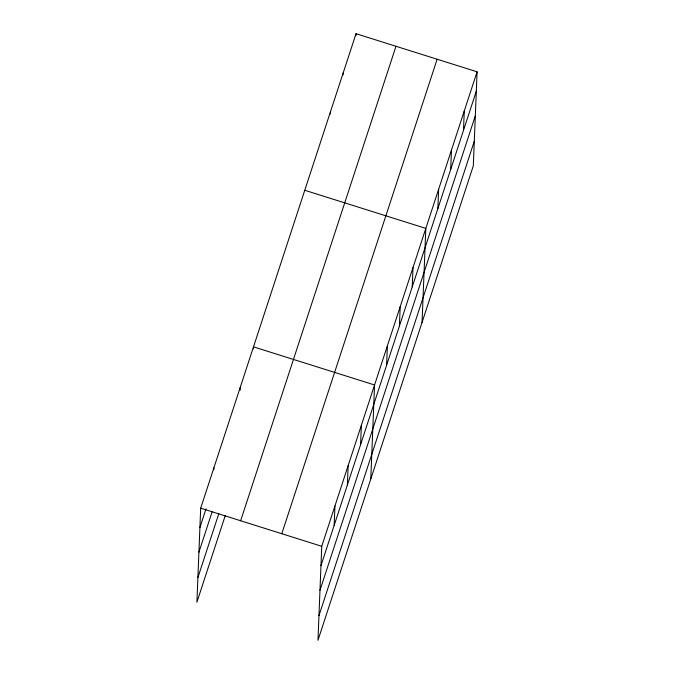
<?xml version="1.0" encoding="UTF-8"?>
<svg xmlns="http://www.w3.org/2000/svg" width="674" height="674" viewBox="0 0 674 674"><rect width="100%" height="100%" fill="white"/><g stroke="black" fill="none" stroke-linecap="round" stroke-linejoin="round"><path stroke-width="1.01" d="M477.091 71.815L321.742 546.294L317.968 640.3L473.316 165.829L477.091 71.815L356.032 33.7L200.684 508.171L196.909 602.185L225.251 515.618M213.81 469.879L213.885 467.84M240.18 390.238L240.298 387.179M253.424 348.888L253.5 346.857L374.559 384.972L370.784 478.978M330.319 114.024L330.403 111.985M343.133 74.881L343.218 72.843M334.169 525.324L334.944 505.963M355.948 35.739L356.032 33.7M347.371 484.994L348.155 465.633M360.582 444.663L361.357 425.302M386.598 365.19L387.373 345.821M399.412 326.048L400.196 306.678M412.235 286.897L413.01 267.536M422.05 322.399L425.825 228.393L304.766 190.279M437.864 208.611L438.639 189.251M450.679 169.469L451.462 150.108M463.493 130.326L464.276 110.957M199.908 527.54L206.025 508.845M198.914 552.174L212.125 511.844M197.895 577.551L218.831 513.613M240.635 520.749L395.983 46.279M281.791 533.715L437.14 59.236M320.967 565.654L476.316 91.184M319.973 590.289L475.322 115.81M318.954 615.665L474.302 141.195M200.684 508.171L321.742 546.294"/></g></svg>
